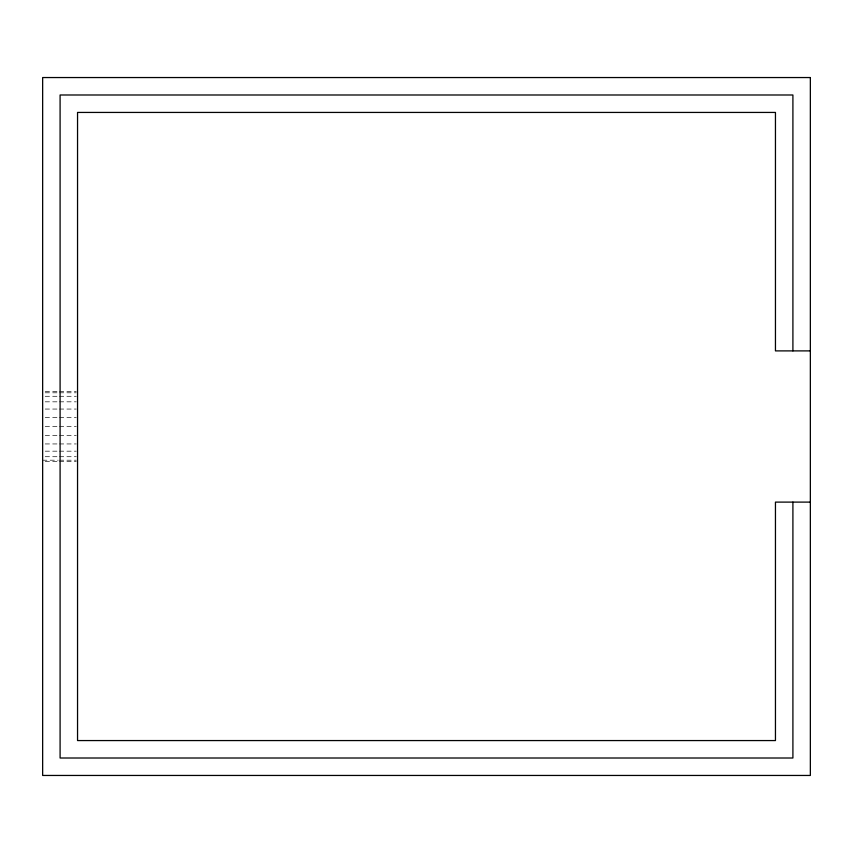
<?xml version="1.0" encoding="UTF-8"?>
<svg xmlns="http://www.w3.org/2000/svg" width="853" height="853" viewBox="0 0 853 853"><rect width="100%" height="100%" fill="white"/><g stroke="black" fill="none" stroke-linecap="round" stroke-linejoin="round"><path stroke-width="0.64" stroke-dasharray="4.26 3.2" d="M45.23 391.602L58.164 391.602M59.454 391.602L76.258 391.602M45.23 392.796L58.164 392.796M59.454 392.796L76.258 392.796M45.23 396.282L58.164 396.282M59.454 396.282L76.258 396.282M45.23 401.827L58.164 401.827M59.454 401.827L76.258 401.827M45.23 409.056L58.164 409.056M59.454 409.056L76.258 409.056M45.23 417.469L58.164 417.469M59.454 417.469L76.258 417.469M45.23 426.5L58.164 426.5M59.454 426.5L76.258 426.5M45.23 435.531L58.164 435.531M59.454 435.531L76.258 435.531M45.23 443.944L58.164 443.944M59.454 443.944L76.258 443.944M45.23 451.173L58.164 451.173M59.454 451.173L76.258 451.173M45.23 456.718L58.164 456.718M59.454 456.718L76.258 456.718M42.65 460.204L58.164 460.204M59.454 460.204L76.258 460.204M45.23 461.398L58.164 461.398M59.454 461.398L76.258 461.398"/><path stroke-width="1.28" d="M810.35 350.892L775.452 350.892L775.452 112.436L77.548 112.436L77.548 740.564L775.452 740.564L775.452 502.108L810.35 502.108M792.906 350.892L792.906 94.992L60.094 94.992L60.094 758.008L792.906 758.008L792.906 502.108M810.35 77.548L42.65 77.548L42.65 775.452L810.35 775.452L810.35 77.548"/></g></svg>
